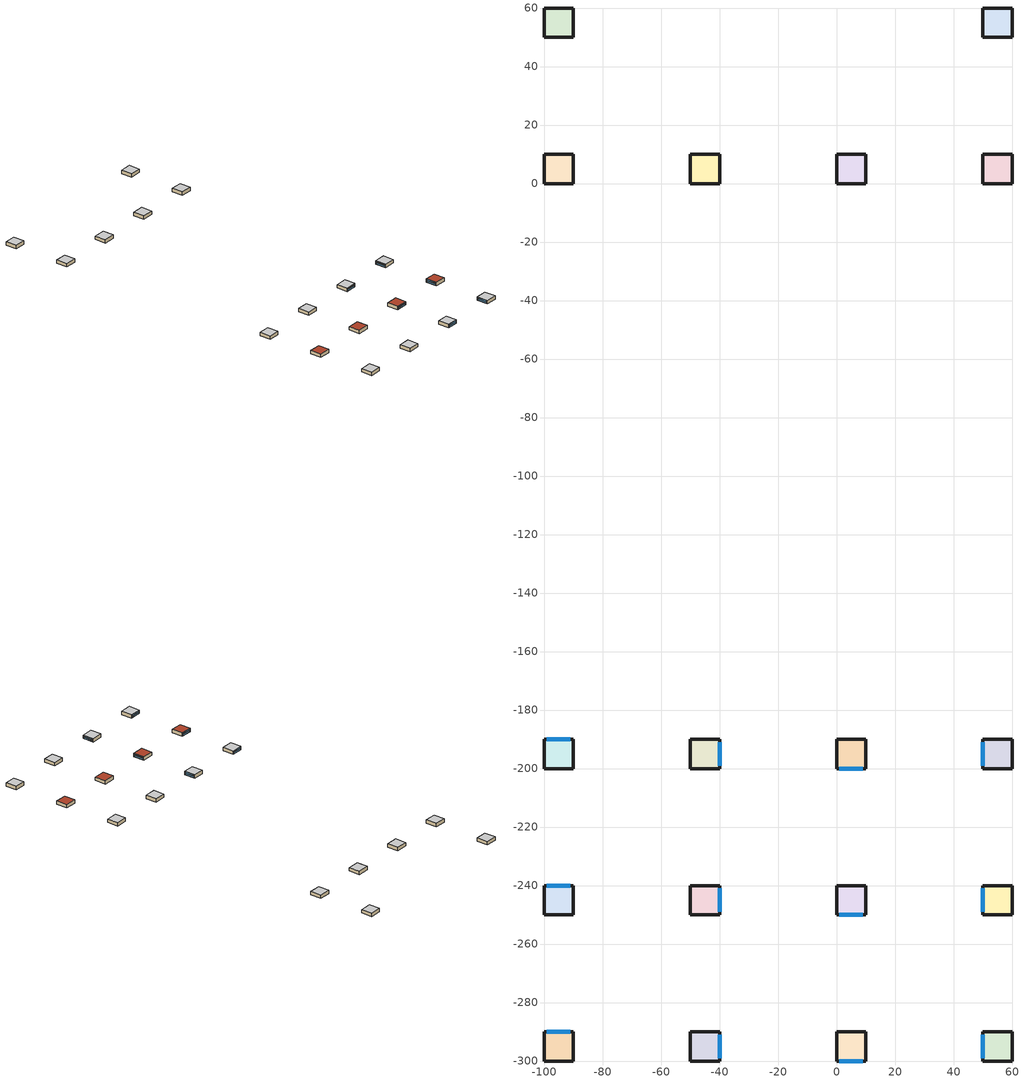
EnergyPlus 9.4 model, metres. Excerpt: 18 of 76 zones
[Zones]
GroundFloorXN:Zone1
 floor ground (Baseline Residential - Ground Floor): -90,-300 -100,-300 -100,-290 -90,-290 z0
 wall outside (Baseline Residential - A/B: Exterior Wall): -90,-300 -90,-290 -100,-290 -100,-300 -90,-300 z0:3
 window (Baseline Residential: Exterior Glazing shading=off - 1001): -91,-290 -99,-290 z1.75:2.75
 window (Baseline Residential: Exterior Glazing shading=schedule - 1002): -91,-290 -99,-290 z1.5:1.74
 window (Baseline Residential: Exterior Glazing shading=on - 1003): -91,-290 -99,-290 z0.25:1.5
 ceiling adiabatic (Baseline Residential - Internal Floor_Reversed): -100,-300 -90,-300 -90,-290 -100,-290 z3
GroundFloorXE:Zone1
 floor ground (Baseline Residential - Ground Floor): -40,-300 -50,-300 -50,-290 -40,-290 z0
 wall outside (Baseline Residential - A/B: Exterior Wall): -50,-300 -40,-300 -40,-290 -50,-290 -50,-300 z0:3
 window (Baseline Residential: Exterior Glazing shading=off - 1001): -40,-299 -40,-291 z1.75:2.75
 window (Baseline Residential: Exterior Glazing shading=schedule - 1002): -40,-299 -40,-291 z1.5:1.74
 window (Baseline Residential: Exterior Glazing shading=on - 1003): -40,-299 -40,-291 z0.25:1.5
 ceiling adiabatic (Baseline Residential - Internal Floor_Reversed): -50,-300 -40,-300 -40,-290 -50,-290 z3
GroundFloorXS:Zone1
 floor ground (Baseline Residential - Ground Floor): 10,-300 0,-300 0,-290 10,-290 z0
 wall outside (Baseline Residential - A/B: Exterior Wall): 0,-290 0,-300 10,-300 10,-290 0,-290 z0:3
 window (Baseline Residential: Exterior Glazing shading=off - 1001): 1,-300 9,-300 z1.75:2.75
 window (Baseline Residential: Exterior Glazing shading=schedule - 1002): 1,-300 9,-300 z1.5:1.74
 window (Baseline Residential: Exterior Glazing shading=on - 1003): 1,-300 9,-300 z0.25:1.5
 ceiling adiabatic (Baseline Residential - Internal Floor_Reversed): 0,-300 10,-300 10,-290 0,-290 z3
GroundFloorXW:Zone1
 floor ground (Baseline Residential - Ground Floor): 60,-300 50,-300 50,-290 60,-290 z0
 wall outside (Baseline Residential - A/B: Exterior Wall): 60,-290 50,-290 50,-300 60,-300 60,-290 z0:3
 window (Baseline Residential: Exterior Glazing shading=off - 1001): 50,-291 50,-299 z1.75:2.75
 window (Baseline Residential: Exterior Glazing shading=schedule - 1002): 50,-291 50,-299 z1.5:1.74
 window (Baseline Residential: Exterior Glazing shading=on - 1003): 50,-291 50,-299 z0.25:1.5
 ceiling adiabatic (Baseline Residential - Internal Floor_Reversed): 50,-300 60,-300 60,-290 50,-290 z3
GroundFloorExtRoofXN:Zone1
 floor ground (Baseline Residential - Ground Floor): -90,-250 -100,-250 -100,-240 -90,-240 z0
 wall outside (Baseline Residential - A/B: Exterior Wall): -90,-250 -90,-240 -100,-240 -100,-250 -90,-250 z0:3
 window (Baseline Residential: Exterior Glazing shading=schedule - 1002): -91,-240 -99,-240 z1.5:1.74
 window (Baseline Residential: Exterior Glazing shading=off - 1004): -91,-240 -99,-240 z1.75:2.75
 window (Baseline Residential: Exterior Glazing shading=on - 1003): -91,-240 -99,-240 z0.25:1.5
 roof outside (Baseline Residential - A/B: Exterior Roof): -100,-250 -90,-250 -90,-240 -100,-240 z3
GroundFloorExtRoofXE:Zone1
 floor ground (Baseline Residential - Ground Floor): -40,-250 -50,-250 -50,-240 -40,-240 z0
 wall outside (Baseline Residential - A/B: Exterior Wall): -40,-250 -40,-240 -50,-240 -50,-250 -40,-250 z0:3
 window (Baseline Residential: Exterior Glazing shading=schedule - 1002): -40,-249 -40,-241 z1.5:1.74
 window (Baseline Residential: Exterior Glazing shading=off - 1004): -40,-249 -40,-241 z1.75:2.75
 window (Baseline Residential: Exterior Glazing shading=on - 1003): -40,-249 -40,-241 z0.25:1.5
 roof outside (Baseline Residential - A/B: Exterior Roof): -50,-250 -40,-250 -40,-240 -50,-240 z3
GroundFloorExtRoofXS:Zone1
 floor ground (Baseline Residential - Ground Floor): 10,-250 0,-250 0,-240 10,-240 z0
 wall outside (Baseline Residential - A/B: Exterior Wall): 10,-250 10,-240 0,-240 0,-250 10,-250 z0:3
 window (Baseline Residential: Exterior Glazing shading=schedule - 1002): 1,-250 9,-250 z1.5:1.74
 window (Baseline Residential: Exterior Glazing shading=off - 1004): 1,-250 9,-250 z1.75:2.75
 window (Baseline Residential: Exterior Glazing shading=on - 1003): 1,-250 9,-250 z0.25:1.5
 roof outside (Baseline Residential - A/B: Exterior Roof): 0,-250 10,-250 10,-240 0,-240 z3
GroundFloorExtRoofXW:Zone1
 floor ground (Baseline Residential - Ground Floor): 60,-250 50,-250 50,-240 60,-240 z0
 wall outside (Baseline Residential - A/B: Exterior Wall): 60,-250 60,-240 50,-240 50,-250 60,-250 z0:3
 window (Baseline Residential: Exterior Glazing shading=schedule - 1002): 50,-241 50,-249 z1.5:1.74
 window (Baseline Residential: Exterior Glazing shading=off - 1004): 50,-241 50,-249 z1.75:2.75
 window (Baseline Residential: Exterior Glazing shading=on - 1003): 50,-241 50,-249 z0.25:1.5
 roof outside (Baseline Residential - A/B: Exterior Roof): 50,-250 60,-250 60,-240 50,-240 z3
GroundFloorUCRoofXN:Zone1
 floor ground (Baseline Residential - Ground Floor): -90,-200 -100,-200 -100,-190 -90,-190 z0
 wall outside (Baseline Residential - A/B: Exterior Wall): -90,-200 -90,-190 -100,-190 -100,-200 -90,-200 z0:3
 window (Baseline Residential: Exterior Glazing shading=schedule - 1002): -91,-190 -99,-190 z1.5:1.74
 window (Baseline Residential: Exterior Glazing shading=off - 1004): -91,-190 -99,-190 z1.75:2.75
 window (Baseline Residential: Exterior Glazing shading=on - 1003): -91,-190 -99,-190 z0.25:1.5
 ceiling to CORE8:Zone1 (Baseline Residential - A/B/D: SemiExposed Ceiling): -100,-200 -90,-200 -90,-190 -100,-190 z3
GroundFloorUCRoofXE:Zone1
 floor ground (Baseline Residential - Ground Floor): -40,-200 -50,-200 -50,-190 -40,-190 z0
 wall outside (Baseline Residential - A/B: Exterior Wall): -40,-200 -40,-190 -50,-190 -50,-200 -40,-200 z0:3
 window (Baseline Residential: Exterior Glazing shading=off - 1001): -40,-199 -40,-191 z1.75:2.75
 window (Baseline Residential: Exterior Glazing shading=schedule - 1002): -40,-199 -40,-191 z1.5:1.74
 window (Baseline Residential: Exterior Glazing shading=on - 1003): -40,-199 -40,-191 z0.25:1.5
 ceiling to CORE29:Zone1 (Baseline Residential - A/B/D: SemiExposed Ceiling): -50,-200 -40,-200 -40,-190 -50,-190 z3
GroundFloorUCRoofXS:Zone1
 floor ground (Baseline Residential - Ground Floor): 10,-200 0,-200 0,-190 10,-190 z0
 wall outside (Baseline Residential - A/B: Exterior Wall): 10,-200 10,-190 0,-190 0,-200 10,-200 z0:3
 window (Baseline Residential: Exterior Glazing shading=schedule - 1002): 1,-200 9,-200 z1.5:1.74
 window (Baseline Residential: Exterior Glazing shading=off - 1004): 1,-200 9,-200 z1.75:2.75
 window (Baseline Residential: Exterior Glazing shading=on - 1003): 1,-200 9,-200 z0.25:1.5
 ceiling to CORE30:Zone1 (Baseline Residential - A/B/D: SemiExposed Ceiling): 0,-200 10,-200 10,-190 0,-190 z3
GroundFloorUCRoofXW:Zone1
 floor ground (Baseline Residential - Ground Floor): 60,-200 50,-200 50,-190 60,-190 z0
 wall outside (Baseline Residential - A/B: Exterior Wall): 60,-200 60,-190 50,-190 50,-200 60,-200 z0:3
 window (Baseline Residential: Exterior Glazing shading=schedule - 1002): 50,-191 50,-199 z1.5:1.74
 window (Baseline Residential: Exterior Glazing shading=off - 1004): 50,-191 50,-199 z1.75:2.75
 window (Baseline Residential: Exterior Glazing shading=on - 1003): 50,-191 50,-199 z0.25:1.5
 ceiling to CORE31:Zone1 (Baseline Residential - A/B/D: SemiExposed Ceiling): 50,-200 60,-200 60,-190 50,-190 z3
CORE28:Zone1
 floor ground (Baseline Residential: Unconditioned Ground Floor): -90,0 -100,0 -100,10 -90,10 z0
 wall outside (Baseline Residential - Unconditioned Exterior Wall): -90,0 -90,10 -100,10 -100,0 -90,0 z0:3
 ceiling to UCFloorXN:Zone1 (Baseline Residential - A/B/D: SemiExposed Floor_Reversed): -100,0 -90,0 -90,10 -100,10 z3
CORE4:Zone1
 floor ground (Baseline Residential: Unconditioned Ground Floor): -90,50 -100,50 -100,60 -90,60 z0
 wall outside (Baseline Residential - Unconditioned Exterior Wall): -90,50 -90,60 -100,60 -100,50 -90,50 z0:3
 ceiling to UCFloorExtRoofXN:Zone1 (Baseline Residential - A/B/D: SemiExposed Floor_Reversed): -100,50 -90,50 -90,60 -100,60 z3
CORE7:Zone1
 floor ground (Baseline Residential: Unconditioned Ground Floor): 60,50 50,50 50,60 60,60 z0
 wall outside (Baseline Residential - Unconditioned Exterior Wall): 60,60 50,60 50,50 60,50 60,60 z0:3
 ceiling to UCFloorExtRoofXW:Zone1 (Baseline Residential - A/B/D: SemiExposed Floor_Reversed): 50,50 60,50 60,60 50,60 z3
CORE3:Zone1
 floor ground (Baseline Residential: Unconditioned Ground Floor): 60,0 50,0 50,10 60,10 z0
 wall outside (Baseline Residential - Unconditioned Exterior Wall): 60,10 50,10 50,0 60,0 60,10 z0:3
 ceiling to UCFloorXW:Zone1 (Baseline Residential - A/B/D: SemiExposed Floor_Reversed): 50,0 60,0 60,10 50,10 z3
CORE2:Zone1
 floor ground (Baseline Residential: Unconditioned Ground Floor): 10,0 0,0 0,10 10,10 z0
 wall outside (Baseline Residential - Unconditioned Exterior Wall): 0,10 0,0 10,0 10,10 0,10 z0:3
 ceiling to UCFloorXS:Zone1 (Baseline Residential - A/B/D: SemiExposed Floor_Reversed): 0,0 10,0 10,10 0,10 z3
CORE1:Zone1
 floor ground (Baseline Residential: Unconditioned Ground Floor): -40,0 -50,0 -50,10 -40,10 z0
 wall outside (Baseline Residential - Unconditioned Exterior Wall): -50,0 -40,0 -40,10 -50,10 -50,0 z0:3
 ceiling to UCFloorXE:Zone1 (Baseline Residential - A/B/D: SemiExposed Floor_Reversed): -50,0 -40,0 -40,10 -50,10 z3
[Site:Location]
Baseline Residential - B (01-01:31-12)  (01-01:31-12): Latitude=31.23; Longitude=34.78; Time Zone=2; Elevation {m}=280
[Site:GroundTemperature:BuildingSurface]
18, 18, 18, 18, 18, 18, 18, 18, 18, 18, 18, 18
[Site:GroundTemperature:Deep]
14, 14, 14, 14, 14, 14, 14, 14, 14, 14, 14, 14
[Site:GroundTemperature:Shallow]
14, 14, 14, 14, 14, 14, 14, 14, 14, 14, 14, 14
[Site:GroundTemperature:FCfactorMethod]
January FCfactorMethod ground temperature {C}=18.44; Februry FCfactorMethod ground temperature {C}=15.24; March FCfactorMethod ground temperature {C}=13.28; April FCfactorMethod ground temperature {C}=12.69; May FCfactorMethod ground temperature {C}=13.86; June FCfactorMethod ground temperature {C}=16.52; July FCfactorMethod ground temperature {C}=19.81; August FCfactorMethod ground temperature {C}=23.04; September FCfactorMethod ground temperature {C}=25.2; October FCfactorMethod ground temperature {C}=25.71; November FCfactorMethod ground temperature {C}=24.46; December FCfactorMethod ground temperature {C}=21.85
[Site:GroundReflectance]
0.2, 0.2, 0.2, 0.2, 0.2, 0.2, 0.2, 0.2, 0.2, 0.2, 0.2, 0.2
[Site:GroundReflectance:SnowModifier]
2, 2
[Building]
Building: North Axis=0; Terrain=Suburbs; Loads Convergence Tolerance=.04; Temperature Convergence Tolerance=.4; Solar Distribution=FullExterior; Maximum number of warmup days=25; Minimum number of warmup days=6
[Construction]
Baseline Residential - Ground Floor: polystiran - 1045_.02, light Concrete - 1045_.2, Sand - 1045_.1, Plaster - 1045_.02, Ceramic - 1045_.015
Baseline Residential - Internal Floor_Reversed: Ceramic - 1045_.02, Plaster - 1045_.02, Concrete - 1045_.15, Gypsum Board_.02
Baseline Residential - A/B: Exterior Wall: Concrete - 1045 - ext wall solarA= 0.7_.2, Baseline Residential - Interior Insulation_.02
Baseline Residential - Internal Partitions: Plaster - 1045_.015, Concrete Block_.1, Plaster - 1045_.015
Baseline Residential - A/B: Exterior Roof: light Concrete - 1045 - ext roof solarA=0.45_.05, polystiran - 1045_.023, Concrete - 1045_.14, Plaster - 1045_.015
Baseline Residential - A/B/D: SemiExposed Ceiling: Ceramic - 1045_.015, Plaster - 1045_.02, Sand - 1045_.1, polystiran - 1045_.0156, Concrete - 1045_.2
Baseline Residential - Unconditioned Exterior Wall: Concrete - 1045_.2
Baseline Residential: Unconditioned Ground Floor: light Concrete - 1045_.2, Sand - 1045_.1, Plaster - 1045_.02, Ceramic - 1045_.015
Baseline Residential - A/B/D: SemiExposed Floor_Reversed: Ceramic - 1045_.015, Plaster - 1045_.02, Sand - 1045_.1, polystiran - 1045_.0073, light Concrete - 1045_.2
Baseline Residential: Exterior Glazing shading=off - 1001: Simple Baseline Residential: Exterior Glazing shading=off - 1001
Baseline Residential: Exterior Glazing shading=schedule - 1002: Simple Baseline Residential: Exterior Glazing shading=schedule - 1002
Baseline Residential: Exterior Glazing shading=schedule - 2002: 30000, Simple Baseline Residential: Exterior Glazing shading=schedule - 1002
Baseline Residential: Exterior Glazing shading=on - 1003: Simple Baseline Residential: Exterior Glazing shading=on - 1003
Baseline Residential: Exterior Glazing shading=on - 2003: 30000, Simple Baseline Residential: Exterior Glazing shading=on - 1003
Baseline Residential: Exterior Glazing shading=off - 1004: Simple Baseline Residential: Exterior Glazing shading=off - 1004
[WindowMaterial:Shade]
30000: Solar transmittance=0; Solar reflectance=.5; Visible transmittance=0; Visible reflectance=.5; IR Thermal emissivity=.9; IR Thermal transmittance=0; Thickness {m}=.005; Conductivity {W/m-K}=.1; Shade-to-glass distance=.05; Shade top opening multiplier=0; Shade bottom opening multiplier=0; Shade left-side opening multiplier=0; Shade right-side opening multiplier=0; Air-flow permeability=0
[Material] Roughness=Rough; Thermal Emittance=.9
Name | Thickness {m} | Conductivity {w/m-K} | Density {kg/m3} | Specific Heat {J/kg-K} | Solar Absorptance | Visible Absorptance
polystiran - 1045_.02 | .02 | .034 | 30 | 1450 | .7 | .7
light Concrete - 1045_.2 | .2 | 1 | 1600 | 1000 | .6 | .6
Sand - 1045_.1 | .1 | 2 | 2200 | 1180 | .6 | .6
Plaster - 1045_.02 | .02 | 1 | 1800 | 1000 | .5 | .5
Ceramic - 1045_.015 | .015 | 1.3 | 2300 | 840 | .3 | .7
Ceramic - 1045_.02 | .02 | 1.3 | 2300 | 840 | .3 | .7
Concrete - 1045_.15 | .15 | 2 | 2400 | 1000 | .6 | .6
Gypsum Board_.02 | .02 | .25 | 800 | 1000 | .6 | .6
Concrete - 1045 - ext wall solarA= 0.7_.2 | .2 | 2 | 2400 | 1000 | .7 | .7
Baseline Residential - Interior Insulation_.02 | .02 | .04 | 12 | 840 | .7 | .7
Plaster - 1045_.015 | .015 | 1 | 1800 | 1000 | .5 | .5
Concrete Block_.1 | .1 | .5 | 1200 | 1000 | .6 | .6
light Concrete - 1045 - ext roof solarA=0.45_.05 | .05 | 1 | 1600 | 1000 | .45 | .45
polystiran - 1045_.023 | .023 | .034 | 30 | 1450 | .7 | .7
Concrete - 1045_.14 | .14 | 2 | 2400 | 1000 | .6 | .6
polystiran - 1045_.0156 | .0156 | .034 | 30 | 1450 | .7 | .7
Concrete - 1045_.2 | .2 | 2 | 2400 | 1000 | .6 | .6
polystiran - 1045_.0073 | .0073 | .034 | 30 | 1450 | .7 | .7
[WindowMaterial:SimpleGlazingSystem] U-value W/m2/K=5.8; Solar Heat Gain Coefficient=.7; Visible Transmittance=.66
Simple Baseline Residential: Exterior Glazing shading=off - 1001; Simple Baseline Residential: Exterior Glazing shading=schedule - 1002; Simple Baseline Residential: Exterior Glazing shading=on - 1003; Simple Baseline Residential: Exterior Glazing shading=off - 1004
[WindowShadingControl] Shading type=ExteriorShade; Glare control is active=No; Type of slat angle control=ScheduledSlatAngle; Slat angle schedule=Slat angle control; Setpoint 2=0; Multiple Surface Control Type=Group
Name | Zone | Name of glazed construction with shading | Shading control type | Schedule | Shading control is scheduled | Fenestration Surface 1
11002 | GroundFloorXN:Zone1 | Baseline Residential: Exterior Glazing shading=schedule - 2002 | OnIfScheduleAllows | Baseline Residential Exterior Shading Schedule - A/B | Yes | GroundFloorXN:Zone1_Wall_3_0_0_1_0_1_Win
21002 | GroundFloorXE:Zone1 | Baseline Residential: Exterior Glazing shading=schedule - 2002 | OnIfScheduleAllows | Baseline Residential Exterior Shading Schedule - A/B | Yes | GroundFloorXE:Zone1_Wall_3_0_0_1_0_1_Win
31002 | GroundFloorXS:Zone1 | Baseline Residential: Exterior Glazing shading=schedule - 2002 | OnIfScheduleAllows | Baseline Residential Exterior Shading Schedule - A/B | Yes | GroundFloorXS:Zone1_Wall_3_0_0_1_0_1_Win
41002 | GroundFloorXW:Zone1 | Baseline Residential: Exterior Glazing shading=schedule - 2002 | OnIfScheduleAllows | Baseline Residential Exterior Shading Schedule - A/B | Yes | GroundFloorXW:Zone1_Wall_3_0_0_1_0_1_Win
51002 | GroundFloorExtRoofXN:Zone1 | Baseline Residential: Exterior Glazing shading=schedule - 2002 | OnIfScheduleAllows | Baseline Residential Exterior Shading Schedule - A/B | Yes | GroundFloorExtRoofXN:Zone1_Wall_3_0_0_0_0_2_Win
61002 | GroundFloorExtRoofXE:Zone1 | Baseline Residential: Exterior Glazing shading=schedule - 2002 | OnIfScheduleAllows | Baseline Residential Exterior Shading Schedule - A/B | Yes | GroundFloorExtRoofXE:Zone1_Wall_2_0_0_0_0_2_Win
71002 | GroundFloorExtRoofXS:Zone1 | Baseline Residential: Exterior Glazing shading=schedule - 2002 | OnIfScheduleAllows | Baseline Residential Exterior Shading Schedule - A/B | Yes | GroundFloorExtRoofXS:Zone1_Wall_5_0_0_0_0_2_Win
81002 | GroundFloorExtRoofXW:Zone1 | Baseline Residential: Exterior Glazing shading=schedule - 2002 | OnIfScheduleAllows | Baseline Residential Exterior Shading Schedule - A/B | Yes | GroundFloorExtRoofXW:Zone1_Wall_4_0_0_0_0_2_Win
91002 | GroundFloorUCRoofXN:Zone1 | Baseline Residential: Exterior Glazing shading=schedule - 2002 | OnIfScheduleAllows | Baseline Residential Exterior Shading Schedule - A/B | Yes | GroundFloorUCRoofXN:Zone1_Wall_3_0_0_0_0_2_Win
101002 | GroundFloorUCRoofXE:Zone1 | Baseline Residential: Exterior Glazing shading=schedule - 2002 | OnIfScheduleAllows | Baseline Residential Exterior Shading Schedule - A/B | Yes | GroundFloorUCRoofXE:Zone1_Wall_2_0_0_1_0_1_Win
111002 | GroundFloorUCRoofXS:Zone1 | Baseline Residential: Exterior Glazing shading=schedule - 2002 | OnIfScheduleAllows | Baseline Residential Exterior Shading Schedule - A/B | Yes | GroundFloorUCRoofXS:Zone1_Wall_5_0_0_0_0_2_Win
121002 | GroundFloorUCRoofXW:Zone1 | Baseline Residential: Exterior Glazing shading=schedule - 2002 | OnIfScheduleAllows | Baseline Residential Exterior Shading Schedule - A/B | Yes | GroundFloorUCRoofXW:Zone1_Wall_4_0_0_0_0_2_Win
11003 | GroundFloorXN:Zone1 | Baseline Residential: Exterior Glazing shading=on - 2003 | AlwaysOn |  | No | GroundFloorXN:Zone1_Wall_3_0_0_2_0_0_Win
21003 | GroundFloorXE:Zone1 | Baseline Residential: Exterior Glazing shading=on - 2003 | AlwaysOn |  | No | GroundFloorXE:Zone1_Wall_3_0_0_2_0_0_Win
31003 | GroundFloorXS:Zone1 | Baseline Residential: Exterior Glazing shading=on - 2003 | AlwaysOn |  | No | GroundFloorXS:Zone1_Wall_3_0_0_2_0_0_Win
41003 | GroundFloorXW:Zone1 | Baseline Residential: Exterior Glazing shading=on - 2003 | AlwaysOn |  | No | GroundFloorXW:Zone1_Wall_3_0_0_2_0_0_Win
51003 | GroundFloorExtRoofXN:Zone1 | Baseline Residential: Exterior Glazing shading=on - 2003 | AlwaysOn |  | No | GroundFloorExtRoofXN:Zone1_Wall_3_0_0_2_0_0_Win
61003 | GroundFloorExtRoofXE:Zone1 | Baseline Residential: Exterior Glazing shading=on - 2003 | AlwaysOn |  | No | GroundFloorExtRoofXE:Zone1_Wall_2_0_0_2_0_0_Win
71003 | GroundFloorExtRoofXS:Zone1 | Baseline Residential: Exterior Glazing shading=on - 2003 | AlwaysOn |  | No | GroundFloorExtRoofXS:Zone1_Wall_5_0_0_2_0_0_Win
81003 | GroundFloorExtRoofXW:Zone1 | Baseline Residential: Exterior Glazing shading=on - 2003 | AlwaysOn |  | No | GroundFloorExtRoofXW:Zone1_Wall_4_0_0_2_0_0_Win
91003 | GroundFloorUCRoofXN:Zone1 | Baseline Residential: Exterior Glazing shading=on - 2003 | AlwaysOn |  | No | GroundFloorUCRoofXN:Zone1_Wall_3_0_0_2_0_0_Win
101003 | GroundFloorUCRoofXE:Zone1 | Baseline Residential: Exterior Glazing shading=on - 2003 | AlwaysOn |  | No | GroundFloorUCRoofXE:Zone1_Wall_2_0_0_2_0_0_Win
111003 | GroundFloorUCRoofXS:Zone1 | Baseline Residential: Exterior Glazing shading=on - 2003 | AlwaysOn |  | No | GroundFloorUCRoofXS:Zone1_Wall_5_0_0_2_0_0_Win
121003 | GroundFloorUCRoofXW:Zone1 | Baseline Residential: Exterior Glazing shading=on - 2003 | AlwaysOn |  | No | GroundFloorUCRoofXW:Zone1_Wall_4_0_0_2_0_0_Win
[Zone] Relative North (to building)=0; Zone Type=1; Zone multiplier=1; Zone volume=300; Floor Area=100; Zone inside convection algorithm=TARP
Name | Part Of Total Floor Area
GroundFloorXN:Zone1; GroundFloorXE:Zone1; GroundFloorXS:Zone1; GroundFloorXW:Zone1; GroundFloorExtRoofXN:Zone1; GroundFloorExtRoofXE:Zone1; GroundFloorExtRoofXS:Zone1; GroundFloorExtRoofXW:Zone1; GroundFloorUCRoofXN:Zone1; GroundFloorUCRoofXE:Zone1; GroundFloorUCRoofXS:Zone1; GroundFloorUCRoofXW:Zone1 | Yes
CORE28:Zone1; CORE4:Zone1; CORE7:Zone1; CORE3:Zone1; CORE2:Zone1; CORE1:Zone1 | No
[PEOPLE] Number of People SCHEDULE=Baseline Residential Occupancy Schedule; Number of People Calculation Method=People/Area; People per Zone Floor Area=.04; radiant fraction=.3; User Specified Sensible Fraction=AutoCalculate; CO2 generation rate per unit of activity level (units m3/s-W=3.82e-08; Enable ASHRAE 55 comfort warnings=No; MRT Calculation Type=ZoneAveraged; Work Efficiency SCHEDULE Name (0.0-1.0,real)=Work efficiency; Clothing Insulation Calculation Method=ClothingInsulationSchedule; Air Velocity SCHEDULE Name (units m/s, real)=Default Air Velocity for Comfort Calculations
Name | Zone | Activity level SCHEDULE Name (units W/person, real) | Clothing Insulation SCHEDULE Name (real)
People GroundFloorXN:Zone1 | GroundFloorXN:Zone1 | Activity Schedule 12791 | Clothing Schedule 12791
People GroundFloorXE:Zone1 | GroundFloorXE:Zone1 | Activity Schedule 12807 | Clothing Schedule 12807
People GroundFloorXS:Zone1 | GroundFloorXS:Zone1 | Activity Schedule 12823 | Clothing Schedule 12823
People GroundFloorXW:Zone1 | GroundFloorXW:Zone1 | Activity Schedule 12839 | Clothing Schedule 12839
People GroundFloorExtRoofXN:Zone1 | GroundFloorExtRoofXN:Zone1 | Activity Schedule 12855 | Clothing Schedule 12855
People GroundFloorExtRoofXE:Zone1 | GroundFloorExtRoofXE:Zone1 | Activity Schedule 12871 | Clothing Schedule 12871
People GroundFloorExtRoofXS:Zone1 | GroundFloorExtRoofXS:Zone1 | Activity Schedule 12887 | Clothing Schedule 12887
People GroundFloorExtRoofXW:Zone1 | GroundFloorExtRoofXW:Zone1 | Activity Schedule 12903 | Clothing Schedule 12903
People GroundFloorUCRoofXN:Zone1 | GroundFloorUCRoofXN:Zone1 | Activity Schedule 12919 | Clothing Schedule 12919
People GroundFloorUCRoofXE:Zone1 | GroundFloorUCRoofXE:Zone1 | Activity Schedule 12951 | Clothing Schedule 12951
People GroundFloorUCRoofXS:Zone1 | GroundFloorUCRoofXS:Zone1 | Activity Schedule 12983 | Clothing Schedule 12983
People GroundFloorUCRoofXW:Zone1 | GroundFloorUCRoofXW:Zone1 | Activity Schedule 13015 | Clothing Schedule 13015
[Lights] Lighting SCHEDULE=Baseline Residential Lighting Schedule; Design Level calculation method=Watts/Area; Watts per Zone Area {W/m2}=5; Return Air Fraction=0; Radiant fraction=.72; Fraction Visible=.18; Fraction Replaceable=1
Name | Zone | LightsEndUseKey
GroundFloorXN:Zone1 General lighting | GroundFloorXN:Zone1 | ELECTRIC EQUIPMENT#GroundFloorXN:Zone1#GeneralLights
GroundFloorXE:Zone1 General lighting | GroundFloorXE:Zone1 | ELECTRIC EQUIPMENT#GroundFloorXE:Zone1#GeneralLights
GroundFloorXS:Zone1 General lighting | GroundFloorXS:Zone1 | ELECTRIC EQUIPMENT#GroundFloorXS:Zone1#GeneralLights
GroundFloorXW:Zone1 General lighting | GroundFloorXW:Zone1 | ELECTRIC EQUIPMENT#GroundFloorXW:Zone1#GeneralLights
GroundFloorExtRoofXN:Zone1 General lighting | GroundFloorExtRoofXN:Zone1 | ELECTRIC EQUIPMENT#GroundFloorExtRoofXN:Zone1#GeneralLights
GroundFloorExtRoofXE:Zone1 General lighting | GroundFloorExtRoofXE:Zone1 | ELECTRIC EQUIPMENT#GroundFloorExtRoofXE:Zone1#GeneralLights
GroundFloorExtRoofXS:Zone1 General lighting | GroundFloorExtRoofXS:Zone1 | ELECTRIC EQUIPMENT#GroundFloorExtRoofXS:Zone1#GeneralLights
GroundFloorExtRoofXW:Zone1 General lighting | GroundFloorExtRoofXW:Zone1 | ELECTRIC EQUIPMENT#GroundFloorExtRoofXW:Zone1#GeneralLights
GroundFloorUCRoofXN:Zone1 General lighting | GroundFloorUCRoofXN:Zone1 | ELECTRIC EQUIPMENT#GroundFloorUCRoofXN:Zone1#GeneralLights
GroundFloorUCRoofXE:Zone1 General lighting | GroundFloorUCRoofXE:Zone1 | ELECTRIC EQUIPMENT#GroundFloorUCRoofXE:Zone1#GeneralLights
GroundFloorUCRoofXS:Zone1 General lighting | GroundFloorUCRoofXS:Zone1 | ELECTRIC EQUIPMENT#GroundFloorUCRoofXS:Zone1#GeneralLights
GroundFloorUCRoofXW:Zone1 General lighting | GroundFloorUCRoofXW:Zone1 | ELECTRIC EQUIPMENT#GroundFloorUCRoofXW:Zone1#GeneralLights
[OtherEquipment] Fuel Type=Electricity; Design Level calculation method=Watts/Area; Latent fraction=0; Radiant fraction=.2; Fraction Lost=0; Carbon Dioxide Generation Rate=0; End-use category=General
Name | Zone | Equipment SCHEDULE | Watts per Zone Area {watts/m2}
GroundFloorXN:Zone1 Miscellaneous gain | GroundFloorXN:Zone1 | Baseline Residential Non Fixed Equipment Schedule | 8
GroundFloorXN:Zone1 Equipment gain | GroundFloorXN:Zone1 | Baseline Residential Equipment Schedule | 1
GroundFloorXE:Zone1 Miscellaneous gain | GroundFloorXE:Zone1 | Baseline Residential Non Fixed Equipment Schedule | 8
GroundFloorXE:Zone1 Equipment gain | GroundFloorXE:Zone1 | Baseline Residential Equipment Schedule | 1
GroundFloorXS:Zone1 Miscellaneous gain | GroundFloorXS:Zone1 | Baseline Residential Non Fixed Equipment Schedule | 8
GroundFloorXS:Zone1 Equipment gain | GroundFloorXS:Zone1 | Baseline Residential Equipment Schedule | 1
GroundFloorXW:Zone1 Miscellaneous gain | GroundFloorXW:Zone1 | Baseline Residential Non Fixed Equipment Schedule | 8
GroundFloorXW:Zone1 Equipment gain | GroundFloorXW:Zone1 | Baseline Residential Equipment Schedule | 1
GroundFloorExtRoofXN:Zone1 Miscellaneous gain | GroundFloorExtRoofXN:Zone1 | Baseline Residential Non Fixed Equipment Schedule | 8
GroundFloorExtRoofXN:Zone1 Equipment gain | GroundFloorExtRoofXN:Zone1 | Baseline Residential Equipment Schedule | 1
GroundFloorExtRoofXE:Zone1 Miscellaneous gain | GroundFloorExtRoofXE:Zone1 | Baseline Residential Non Fixed Equipment Schedule | 8
GroundFloorExtRoofXE:Zone1 Equipment gain | GroundFloorExtRoofXE:Zone1 | Baseline Residential Equipment Schedule | 1
GroundFloorExtRoofXS:Zone1 Miscellaneous gain | GroundFloorExtRoofXS:Zone1 | Baseline Residential Non Fixed Equipment Schedule | 8
GroundFloorExtRoofXS:Zone1 Equipment gain | GroundFloorExtRoofXS:Zone1 | Baseline Residential Equipment Schedule | 1
GroundFloorExtRoofXW:Zone1 Miscellaneous gain | GroundFloorExtRoofXW:Zone1 | Baseline Residential Non Fixed Equipment Schedule | 8
GroundFloorExtRoofXW:Zone1 Equipment gain | GroundFloorExtRoofXW:Zone1 | Baseline Residential Equipment Schedule | 1
GroundFloorUCRoofXN:Zone1 Miscellaneous gain | GroundFloorUCRoofXN:Zone1 | Baseline Residential Non Fixed Equipment Schedule | 8
GroundFloorUCRoofXN:Zone1 Equipment gain | GroundFloorUCRoofXN:Zone1 | Baseline Residential Equipment Schedule | 1
GroundFloorUCRoofXE:Zone1 Miscellaneous gain | GroundFloorUCRoofXE:Zone1 | Baseline Residential Non Fixed Equipment Schedule | 8
GroundFloorUCRoofXE:Zone1 Equipment gain | GroundFloorUCRoofXE:Zone1 | Baseline Residential Equipment Schedule | 1
GroundFloorUCRoofXS:Zone1 Miscellaneous gain | GroundFloorUCRoofXS:Zone1 | Baseline Residential Non Fixed Equipment Schedule | 8
GroundFloorUCRoofXS:Zone1 Equipment gain | GroundFloorUCRoofXS:Zone1 | Baseline Residential Equipment Schedule | 1
GroundFloorUCRoofXW:Zone1 Miscellaneous gain | GroundFloorUCRoofXW:Zone1 | Baseline Residential Non Fixed Equipment Schedule | 8
GroundFloorUCRoofXW:Zone1 Equipment gain | GroundFloorUCRoofXW:Zone1 | Baseline Residential Equipment Schedule | 1
[ZoneInfiltration:DesignFlowRate] Infiltration SCHEDULE=On 24/7; Design Volume Flow Rate calculation method=Flow/zone; Design Volume Flow Rate (m3/s)=.083333; Constant Term Coefficient=1; Temperature Term Coefficient=0; Velocity Term Coefficient=0; Velocity Squared Term Coefficient=0
Name | Zone
GroundFloorXN:Zone1 Infiltration | GroundFloorXN:Zone1
GroundFloorXE:Zone1 Infiltration | GroundFloorXE:Zone1
GroundFloorXS:Zone1 Infiltration | GroundFloorXS:Zone1
GroundFloorXW:Zone1 Infiltration | GroundFloorXW:Zone1
GroundFloorExtRoofXN:Zone1 Infiltration | GroundFloorExtRoofXN:Zone1
GroundFloorExtRoofXE:Zone1 Infiltration | GroundFloorExtRoofXE:Zone1
GroundFloorExtRoofXS:Zone1 Infiltration | GroundFloorExtRoofXS:Zone1
GroundFloorExtRoofXW:Zone1 Infiltration | GroundFloorExtRoofXW:Zone1
GroundFloorUCRoofXN:Zone1 Infiltration | GroundFloorUCRoofXN:Zone1
GroundFloorUCRoofXE:Zone1 Infiltration | GroundFloorUCRoofXE:Zone1
GroundFloorUCRoofXS:Zone1 Infiltration | GroundFloorUCRoofXS:Zone1
GroundFloorUCRoofXW:Zone1 Infiltration | GroundFloorUCRoofXW:Zone1
CORE28:Zone1 Infiltration | CORE28:Zone1
CORE4:Zone1 Infiltration | CORE4:Zone1
CORE7:Zone1 Infiltration | CORE7:Zone1
CORE3:Zone1 Infiltration | CORE3:Zone1
CORE2:Zone1 Infiltration | CORE2:Zone1
CORE1:Zone1 Infiltration | CORE1:Zone1
[InternalMass] Construction=Baseline Residential - Internal Partitions; Total area exposed to Zone {m2}=150
Name | Name of Associated Thermal Zone
GroundFloorXN:Zone1 Internal mass | GroundFloorXN:Zone1
GroundFloorXE:Zone1 Internal mass | GroundFloorXE:Zone1
GroundFloorXS:Zone1 Internal mass | GroundFloorXS:Zone1
GroundFloorXW:Zone1 Internal mass | GroundFloorXW:Zone1
GroundFloorExtRoofXN:Zone1 Internal mass | GroundFloorExtRoofXN:Zone1
GroundFloorExtRoofXE:Zone1 Internal mass | GroundFloorExtRoofXE:Zone1
GroundFloorExtRoofXS:Zone1 Internal mass | GroundFloorExtRoofXS:Zone1
GroundFloorExtRoofXW:Zone1 Internal mass | GroundFloorExtRoofXW:Zone1
GroundFloorUCRoofXN:Zone1 Internal mass | GroundFloorUCRoofXN:Zone1
GroundFloorUCRoofXE:Zone1 Internal mass | GroundFloorUCRoofXE:Zone1
GroundFloorUCRoofXS:Zone1 Internal mass | GroundFloorUCRoofXS:Zone1
GroundFloorUCRoofXW:Zone1 Internal mass | GroundFloorUCRoofXW:Zone1
[ZoneControl:Thermostat]
GroundFloorXN:Zone1 Thermostat: GroundFloorXN:Zone1, Zone Control Type Sched, ThermostatSetpoint:DualSetpoint, Dual Setpoint - Zone GroundFloorXN:Zone1
GroundFloorXE:Zone1 Thermostat: GroundFloorXE:Zone1, Zone Control Type Sched, ThermostatSetpoint:DualSetpoint, Dual Setpoint - Zone GroundFloorXE:Zone1
GroundFloorXS:Zone1 Thermostat: GroundFloorXS:Zone1, Zone Control Type Sched, ThermostatSetpoint:DualSetpoint, Dual Setpoint - Zone GroundFloorXS:Zone1
GroundFloorXW:Zone1 Thermostat: GroundFloorXW:Zone1, Zone Control Type Sched, ThermostatSetpoint:DualSetpoint, Dual Setpoint - Zone GroundFloorXW:Zone1
GroundFloorExtRoofXN:Zone1 Thermostat: GroundFloorExtRoofXN:Zone1, Zone Control Type Sched, ThermostatSetpoint:DualSetpoint, Dual Setpoint - Zone GroundFloorExtRoofXN:Zone1
GroundFloorExtRoofXE:Zone1 Thermostat: GroundFloorExtRoofXE:Zone1, Zone Control Type Sched, ThermostatSetpoint:DualSetpoint, Dual Setpoint - Zone GroundFloorExtRoofXE:Zone1
GroundFloorExtRoofXS:Zone1 Thermostat: GroundFloorExtRoofXS:Zone1, Zone Control Type Sched, ThermostatSetpoint:DualSetpoint, Dual Setpoint - Zone GroundFloorExtRoofXS:Zone1
GroundFloorExtRoofXW:Zone1 Thermostat: GroundFloorExtRoofXW:Zone1, Zone Control Type Sched, ThermostatSetpoint:DualSetpoint, Dual Setpoint - Zone GroundFloorExtRoofXW:Zone1
GroundFloorUCRoofXN:Zone1 Thermostat: GroundFloorUCRoofXN:Zone1, Zone Control Type Sched, ThermostatSetpoint:DualSetpoint, Dual Setpoint - Zone GroundFloorUCRoofXN:Zone1
GroundFloorUCRoofXE:Zone1 Thermostat: GroundFloorUCRoofXE:Zone1, Zone Control Type Sched, ThermostatSetpoint:DualSetpoint, Dual Setpoint - Zone GroundFloorUCRoofXE:Zone1
GroundFloorUCRoofXS:Zone1 Thermostat: GroundFloorUCRoofXS:Zone1, Zone Control Type Sched, ThermostatSetpoint:DualSetpoint, Dual Setpoint - Zone GroundFloorUCRoofXS:Zone1
GroundFloorUCRoofXW:Zone1 Thermostat: GroundFloorUCRoofXW:Zone1, Zone Control Type Sched, ThermostatSetpoint:DualSetpoint, Dual Setpoint - Zone GroundFloorUCRoofXW:Zone1
[ThermostatSetpoint:DualSetpoint]
Dual Setpoint - Zone GroundFloorXN:Zone1: GroundFloorXN:Zone1 Heating Setpoint Schedule, GroundFloorXN:Zone1 Cooling SP Sch
Dual Setpoint - Zone GroundFloorXE:Zone1: GroundFloorXE:Zone1 Heating Setpoint Schedule, GroundFloorXE:Zone1 Cooling SP Sch
Dual Setpoint - Zone GroundFloorXS:Zone1: GroundFloorXS:Zone1 Heating Setpoint Schedule, GroundFloorXS:Zone1 Cooling SP Sch
Dual Setpoint - Zone GroundFloorXW:Zone1: GroundFloorXW:Zone1 Heating Setpoint Schedule, GroundFloorXW:Zone1 Cooling SP Sch
Dual Setpoint - Zone GroundFloorExtRoofXN:Zone1: GroundFloorExtRoofXN:Zone1 Heating Setpoint Schedule, GroundFloorExtRoofXN:Zone1 Cooling SP Sch
Dual Setpoint - Zone GroundFloorExtRoofXE:Zone1: GroundFloorExtRoofXE:Zone1 Heating Setpoint Schedule, GroundFloorExtRoofXE:Zone1 Cooling SP Sch
Dual Setpoint - Zone GroundFloorExtRoofXS:Zone1: GroundFloorExtRoofXS:Zone1 Heating Setpoint Schedule, GroundFloorExtRoofXS:Zone1 Cooling SP Sch
Dual Setpoint - Zone GroundFloorExtRoofXW:Zone1: GroundFloorExtRoofXW:Zone1 Heating Setpoint Schedule, GroundFloorExtRoofXW:Zone1 Cooling SP Sch
Dual Setpoint - Zone GroundFloorUCRoofXN:Zone1: GroundFloorUCRoofXN:Zone1 Heating Setpoint Schedule, GroundFloorUCRoofXN:Zone1 Cooling SP Sch
Dual Setpoint - Zone GroundFloorUCRoofXE:Zone1: GroundFloorUCRoofXE:Zone1 Heating Setpoint Schedule, GroundFloorUCRoofXE:Zone1 Cooling SP Sch
Dual Setpoint - Zone GroundFloorUCRoofXS:Zone1: GroundFloorUCRoofXS:Zone1 Heating Setpoint Schedule, GroundFloorUCRoofXS:Zone1 Cooling SP Sch
Dual Setpoint - Zone GroundFloorUCRoofXW:Zone1: GroundFloorUCRoofXW:Zone1 Heating Setpoint Schedule, GroundFloorUCRoofXW:Zone1 Cooling SP Sch
[Zone equipment]
GroundFloorXN:Zone1: GroundFloorXN:Zone1 Ideal Loads Air
GroundFloorXE:Zone1: GroundFloorXE:Zone1 Ideal Loads Air
GroundFloorXS:Zone1: GroundFloorXS:Zone1 Ideal Loads Air
GroundFloorXW:Zone1: GroundFloorXW:Zone1 Ideal Loads Air
GroundFloorExtRoofXN:Zone1: GroundFloorExtRoofXN:Zone1 Ideal Loads Air
GroundFloorExtRoofXE:Zone1: GroundFloorExtRoofXE:Zone1 Ideal Loads Air
GroundFloorExtRoofXS:Zone1: GroundFloorExtRoofXS:Zone1 Ideal Loads Air
GroundFloorExtRoofXW:Zone1: GroundFloorExtRoofXW:Zone1 Ideal Loads Air
GroundFloorUCRoofXN:Zone1: GroundFloorUCRoofXN:Zone1 Ideal Loads Air
GroundFloorUCRoofXE:Zone1: GroundFloorUCRoofXE:Zone1 Ideal Loads Air
GroundFloorUCRoofXS:Zone1: GroundFloorUCRoofXS:Zone1 Ideal Loads Air
GroundFloorUCRoofXW:Zone1: GroundFloorUCRoofXW:Zone1 Ideal Loads Air
[ZoneHVAC:IdealLoadsAirSystem] Maximum Heating Supply Air Temperature {C}=35; Minimum Cooling Supply Air Temperature {C}=12; Maximum Heating Supply Air Humidity Ratio {kg-H2O/kg-air}=.0156; Minimum Cooling Supply Air Humidity Ratio {kg-H2O/kg-air}=.0077; Heating Limit=NoLimit; Cooling Limit=NoLimit; Dehumidification Control Type=None; Humidification Control Type=None; Outdoor Air Economizer Type=NoEconomizer; Heat Recovery Type=None
Name | Heating Availability Schedule | Cooling availability schedule
GroundFloorXN:Zone1 Ideal Loads Air | GroundFloorXN:Zone1 Heating Availability Sch | GroundFloorXN:Zone1 Cooling Availability Sch
GroundFloorXE:Zone1 Ideal Loads Air | GroundFloorXE:Zone1 Heating Availability Sch | GroundFloorXE:Zone1 Cooling Availability Sch
GroundFloorXS:Zone1 Ideal Loads Air | GroundFloorXS:Zone1 Heating Availability Sch | GroundFloorXS:Zone1 Cooling Availability Sch
GroundFloorXW:Zone1 Ideal Loads Air | GroundFloorXW:Zone1 Heating Availability Sch | GroundFloorXW:Zone1 Cooling Availability Sch
GroundFloorExtRoofXN:Zone1 Ideal Loads Air | GroundFloorExtRoofXN:Zone1 Heating Availability Sch | GroundFloorExtRoofXN:Zone1 Cooling Availability Sch
GroundFloorExtRoofXE:Zone1 Ideal Loads Air | GroundFloorExtRoofXE:Zone1 Heating Availability Sch | GroundFloorExtRoofXE:Zone1 Cooling Availability Sch
GroundFloorExtRoofXS:Zone1 Ideal Loads Air | GroundFloorExtRoofXS:Zone1 Heating Availability Sch | GroundFloorExtRoofXS:Zone1 Cooling Availability Sch
GroundFloorExtRoofXW:Zone1 Ideal Loads Air | GroundFloorExtRoofXW:Zone1 Heating Availability Sch | GroundFloorExtRoofXW:Zone1 Cooling Availability Sch
GroundFloorUCRoofXN:Zone1 Ideal Loads Air | GroundFloorUCRoofXN:Zone1 Heating Availability Sch | GroundFloorUCRoofXN:Zone1 Cooling Availability Sch
GroundFloorUCRoofXE:Zone1 Ideal Loads Air | GroundFloorUCRoofXE:Zone1 Heating Availability Sch | GroundFloorUCRoofXE:Zone1 Cooling Availability Sch
GroundFloorUCRoofXS:Zone1 Ideal Loads Air | GroundFloorUCRoofXS:Zone1 Heating Availability Sch | GroundFloorUCRoofXS:Zone1 Cooling Availability Sch
GroundFloorUCRoofXW:Zone1 Ideal Loads Air | GroundFloorUCRoofXW:Zone1 Heating Availability Sch | GroundFloorUCRoofXW:Zone1 Cooling Availability Sch
UCFloorXN:Zone1 Ideal Loads Air | UCFloorXN:Zone1 Heating Availability Sch | UCFloorXN:Zone1 Cooling Availability Sch
UCFloorExtRoofXN:Zone1 Ideal Loads Air | UCFloorExtRoofXN:Zone1 Heating Availability Sch | UCFloorExtRoofXN:Zone1 Cooling Availability Sch
UCFloorUCRoofXN:Zone1 Ideal Loads Air | UCFloorUCRoofXN:Zone1 Heating Availability Sch | UCFloorUCRoofXN:Zone1 Cooling Availability Sch
MiddleFloorXN:Zone1 Ideal Loads Air | MiddleFloorXN:Zone1 Heating Availability Sch | MiddleFloorXN:Zone1 Cooling Availability Sch
TopFloorXN:Zone1 Ideal Loads Air | TopFloorXN:Zone1 Heating Availability Sch | TopFloorXN:Zone1 Cooling Availability Sch
UCRoofXN:Zone1 Ideal Loads Air | UCRoofXN:Zone1 Heating Availability Sch | UCRoofXN:Zone1 Cooling Availability Sch
UCRoofXE:Zone1 Ideal Loads Air | UCRoofXE:Zone1 Heating Availability Sch | UCRoofXE:Zone1 Cooling Availability Sch
UCRoofXS:Zone1 Ideal Loads Air | UCRoofXS:Zone1 Heating Availability Sch | UCRoofXS:Zone1 Cooling Availability Sch
UCRoofXW:Zone1 Ideal Loads Air | UCRoofXW:Zone1 Heating Availability Sch | UCRoofXW:Zone1 Cooling Availability Sch
TopFloorXW:Zone1 Ideal Loads Air | TopFloorXW:Zone1 Heating Availability Sch | TopFloorXW:Zone1 Cooling Availability Sch
TopFloorXS:Zone1 Ideal Loads Air | TopFloorXS:Zone1 Heating Availability Sch | TopFloorXS:Zone1 Cooling Availability Sch
TopFloorXE:Zone1 Ideal Loads Air | TopFloorXE:Zone1 Heating Availability Sch | TopFloorXE:Zone1 Cooling Availability Sch
MiddleFloorXW:Zone1 Ideal Loads Air | MiddleFloorXW:Zone1 Heating Availability Sch | MiddleFloorXW:Zone1 Cooling Availability Sch
MiddleFloorXS:Zone1 Ideal Loads Air | MiddleFloorXS:Zone1 Heating Availability Sch | MiddleFloorXS:Zone1 Cooling Availability Sch
MiddleFloorXE:Zone1 Ideal Loads Air | MiddleFloorXE:Zone1 Heating Availability Sch | MiddleFloorXE:Zone1 Cooling Availability Sch
UCFloorUCRoofXW:Zone1 Ideal Loads Air | UCFloorUCRoofXW:Zone1 Heating Availability Sch | UCFloorUCRoofXW:Zone1 Cooling Availability Sch
UCFloorUCRoofXS:Zone1 Ideal Loads Air | UCFloorUCRoofXS:Zone1 Heating Availability Sch | UCFloorUCRoofXS:Zone1 Cooling Availability Sch
UCFloorUCRoofXE:Zone1 Ideal Loads Air | UCFloorUCRoofXE:Zone1 Heating Availability Sch | UCFloorUCRoofXE:Zone1 Cooling Availability Sch
UCFloorExtRoofXW:Zone1 Ideal Loads Air | UCFloorExtRoofXW:Zone1 Heating Availability Sch | UCFloorExtRoofXW:Zone1 Cooling Availability Sch
UCFloorXW:Zone1 Ideal Loads Air | UCFloorXW:Zone1 Heating Availability Sch | UCFloorXW:Zone1 Cooling Availability Sch
UCFloorExtRoofXS:Zone1 Ideal Loads Air | UCFloorExtRoofXS:Zone1 Heating Availability Sch | UCFloorExtRoofXS:Zone1 Cooling Availability Sch
UCFloorXS:Zone1 Ideal Loads Air | UCFloorXS:Zone1 Heating Availability Sch | UCFloorXS:Zone1 Cooling Availability Sch
UCFloorExtRoofXE:Zone1 Ideal Loads Air | UCFloorExtRoofXE:Zone1 Heating Availability Sch | UCFloorExtRoofXE:Zone1 Cooling Availability Sch
UCFloorXE:Zone1 Ideal Loads Air | UCFloorXE:Zone1 Heating Availability Sch | UCFloorXE:Zone1 Cooling Availability Sch
ExtFloorXN:Zone1 Ideal Loads Air | ExtFloorXN:Zone1 Heating Availability Sch | ExtFloorXN:Zone1 Cooling Availability Sch
ExtFloorExtRoofXN:Zone1 Ideal Loads Air | ExtFloorExtRoofXN:Zone1 Heating Availability Sch | ExtFloorExtRoofXN:Zone1 Cooling Availability Sch
ExtFloorUCRoofXN:Zone1 Ideal Loads Air | ExtFloorUCRoofXN:Zone1 Heating Availability Sch | ExtFloorUCRoofXN:Zone1 Cooling Availability Sch
ExtFloorUCRoofXW:Zone1 Ideal Loads Air | ExtFloorUCRoofXW:Zone1 Heating Availability Sch | ExtFloorUCRoofXW:Zone1 Cooling Availability Sch
ExtFloorUCRoofXS:Zone1 Ideal Loads Air | ExtFloorUCRoofXS:Zone1 Heating Availability Sch | ExtFloorUCRoofXS:Zone1 Cooling Availability Sch
ExtFloorUCRoofXE:Zone1 Ideal Loads Air | ExtFloorUCRoofXE:Zone1 Heating Availability Sch | ExtFloorUCRoofXE:Zone1 Cooling Availability Sch
ExtFloorExtRoofXW:Zone1 Ideal Loads Air | ExtFloorExtRoofXW:Zone1 Heating Availability Sch | ExtFloorExtRoofXW:Zone1 Cooling Availability Sch
ExtFloorExtRoofXS:Zone1 Ideal Loads Air | ExtFloorExtRoofXS:Zone1 Heating Availability Sch | ExtFloorExtRoofXS:Zone1 Cooling Availability Sch
ExtFloorExtRoofXE:Zone1 Ideal Loads Air | ExtFloorExtRoofXE:Zone1 Heating Availability Sch | ExtFloorExtRoofXE:Zone1 Cooling Availability Sch
ExtFloorXW:Zone1 Ideal Loads Air | ExtFloorXW:Zone1 Heating Availability Sch | ExtFloorXW:Zone1 Cooling Availability Sch
ExtFloorXS:Zone1 Ideal Loads Air | ExtFloorXS:Zone1 Heating Availability Sch | ExtFloorXS:Zone1 Cooling Availability Sch
ExtFloorXE:Zone1 Ideal Loads Air | ExtFloorXE:Zone1 Heating Availability Sch | ExtFloorXE:Zone1 Cooling Availability Sch
[Schedule:Compact]
Work efficiency: Any Number, Through: 12/31, For: AllDays, Until: 24:00, 0
On 24/7: Any Number, Through: 12/31, For: AllDays, Until: 24:00, 1
Slat angle control: Any Number, Through: 12/31, For: AllDays, Until: 24:00, 45
Default Air Velocity for Comfort Calculations: Any Number, Through: 12/31, For: AllDays, Until: 24:00, 0.137
Baseline Residential Lighting Schedule: Fraction, Through: 31 Dec, For: AllDays, Until: 17:00, 0, Until: 24:00, 1
Baseline Residential Occupancy Schedule: Fraction, Through: 31 Dec, For: Alldays, Until: 08:00, 0.64, Until: 16:00, 0, Until: 24:00, 1
Baseline Residential Equipment Schedule: Fraction, Through: 31 Dec, For: AllDays, Until: 24:00, 1
Baseline Residential Non Fixed Equipment Schedule: Fraction, Through: 31 Dec, For: AllDays, Until: 16:00, 0, Until: 24:00, 1
Baseline Residential Exterior Shading Schedule - A/B: Fraction, Through: 31 March, For: AllDays, Until: 24:00, 0, Through: 30 November, For: AllDays, Until: 24:00, 1, Through: 31 December, For: AllDays, Until: 24:00, 0
Activity Schedule 12791; Activity Schedule 12807; Activity Schedule 12823; Activity Schedule 12839; Activity Schedule 12855; Activity Schedule 12871; Activity Schedule 12887; Activity Schedule 12903; Activity Schedule 12919; Activity Schedule 12951; Activity Schedule 12983; Activity Schedule 13015: Any Number, Through: 12/31, For: AllDays, Until: 24:00, 125
Clothing Schedule 12791; Clothing Schedule 12807; Clothing Schedule 12823; Clothing Schedule 12839; Clothing Schedule 12855; Clothing Schedule 12871; Clothing Schedule 12887; Clothing Schedule 12903; Clothing Schedule 12919; Clothing Schedule 12951; Clothing Schedule 12983; Clothing Schedule 13015: Any Number, Through: 4/1, For: AllDays, Until: 24:00, 1, Through: 9/30, For: AllDays, Until: 24:00, .5, Through: 12/31, For: AllDays, Until: 24:00, 1
GroundFloorXN:Zone1 Heating Setpoint Schedule; GroundFloorXE:Zone1 Heating Setpoint Schedule; GroundFloorXS:Zone1 Heating Setpoint Schedule; GroundFloorXW:Zone1 Heating Setpoint Schedule; GroundFloorExtRoofXN:Zone1 Heating Setpoint Schedule; GroundFloorExtRoofXE:Zone1 Heating Setpoint Schedule; GroundFloorExtRoofXS:Zone1 Heating Setpoint Schedule; GroundFloorExtRoofXW:Zone1 Heating Setpoint Schedule; GroundFloorUCRoofXN:Zone1 Heating Setpoint Schedule; GroundFloorUCRoofXE:Zone1 Heating Setpoint Schedule; GroundFloorUCRoofXS:Zone1 Heating Setpoint Schedule; GroundFloorUCRoofXW:Zone1 Heating Setpoint Schedule: Temperature, Through: 31 March, For: AllDays, Until: 24:00, 20, Through: 30 November, For: AllDays, Until: 24:00, -50, Through: 31 December, For: AllDays, Until: 24:00, 20
GroundFloorXN:Zone1 Heating Availability Sch; GroundFloorXE:Zone1 Heating Availability Sch; GroundFloorXS:Zone1 Heating Availability Sch; GroundFloorXW:Zone1 Heating Availability Sch; GroundFloorExtRoofXN:Zone1 Heating Availability Sch; GroundFloorExtRoofXE:Zone1 Heating Availability Sch; GroundFloorExtRoofXS:Zone1 Heating Availability Sch; GroundFloorExtRoofXW:Zone1 Heating Availability Sch; GroundFloorUCRoofXN:Zone1 Heating Availability Sch; GroundFloorUCRoofXE:Zone1 Heating Availability Sch; GroundFloorUCRoofXS:Zone1 Heating Availability Sch; GroundFloorUCRoofXW:Zone1 Heating Availability Sch; UCFloorXN:Zone1 Heating Availability Sch; UCFloorExtRoofXN:Zone1 Heating Availability Sch; UCFloorUCRoofXN:Zone1 Heating Availability Sch; MiddleFloorXN:Zone1 Heating Availability Sch; TopFloorXN:Zone1 Heating Availability Sch; UCRoofXN:Zone1 Heating Availability Sch; UCRoofXE:Zone1 Heating Availability Sch; UCRoofXS:Zone1 Heating Availability Sch; UCRoofXW:Zone1 Heating Availability Sch; TopFloorXW:Zone1 Heating Availability Sch; TopFloorXS:Zone1 Heating Availability Sch; TopFloorXE:Zone1 Heating Availability Sch; MiddleFloorXW:Zone1 Heating Availability Sch; MiddleFloorXS:Zone1 Heating Availability Sch; MiddleFloorXE:Zone1 Heating Availability Sch; UCFloorUCRoofXW:Zone1 Heating Availability Sch; UCFloorUCRoofXS:Zone1 Heating Availability Sch; UCFloorUCRoofXE:Zone1 Heating Availability Sch; UCFloorExtRoofXW:Zone1 Heating Availability Sch; UCFloorXW:Zone1 Heating Availability Sch; UCFloorExtRoofXS:Zone1 Heating Availability Sch; UCFloorXS:Zone1 Heating Availability Sch; UCFloorExtRoofXE:Zone1 Heating Availability Sch; UCFloorXE:Zone1 Heating Availability Sch; ExtFloorXN:Zone1 Heating Availability Sch; ExtFloorExtRoofXN:Zone1 Heating Availability Sch; ExtFloorUCRoofXN:Zone1 Heating Availability Sch; ExtFloorUCRoofXW:Zone1 Heating Availability Sch; ExtFloorUCRoofXS:Zone1 Heating Availability Sch; ExtFloorUCRoofXE:Zone1 Heating Availability Sch; ExtFloorExtRoofXW:Zone1 Heating Availability Sch; ExtFloorExtRoofXS:Zone1 Heating Availability Sch; ExtFloorExtRoofXE:Zone1 Heating Availability Sch; ExtFloorXW:Zone1 Heating Availability Sch; ExtFloorXS:Zone1 Heating Availability Sch; ExtFloorXE:Zone1 Heating Availability Sch: Temperature, Through: 31 March, For: AllDays, Until: 24:00, 1, Through: 30 November, For: AllDays, Until: 24:00, 0, Through: 31 December, For: AllDays, Until: 24:00, 1
GroundFloorXN:Zone1 Cooling SP Sch; GroundFloorXE:Zone1 Cooling SP Sch; GroundFloorXS:Zone1 Cooling SP Sch; GroundFloorXW:Zone1 Cooling SP Sch; GroundFloorExtRoofXN:Zone1 Cooling SP Sch; GroundFloorExtRoofXE:Zone1 Cooling SP Sch; GroundFloorExtRoofXS:Zone1 Cooling SP Sch; GroundFloorExtRoofXW:Zone1 Cooling SP Sch; GroundFloorUCRoofXN:Zone1 Cooling SP Sch; GroundFloorUCRoofXE:Zone1 Cooling SP Sch; GroundFloorUCRoofXS:Zone1 Cooling SP Sch; GroundFloorUCRoofXW:Zone1 Cooling SP Sch: Temperature, Through: 31 March, For: AllDays, Until: 24:00, 100, Through: 30 November, For: AllDays, Until: 24:00, 24, Through: 31 December, For: AllDays, Until: 24:00, 100
GroundFloorXN:Zone1 Cooling Availability Sch; GroundFloorXE:Zone1 Cooling Availability Sch; GroundFloorXS:Zone1 Cooling Availability Sch; GroundFloorXW:Zone1 Cooling Availability Sch; GroundFloorExtRoofXN:Zone1 Cooling Availability Sch; GroundFloorExtRoofXE:Zone1 Cooling Availability Sch; GroundFloorExtRoofXS:Zone1 Cooling Availability Sch; GroundFloorExtRoofXW:Zone1 Cooling Availability Sch; GroundFloorUCRoofXN:Zone1 Cooling Availability Sch; GroundFloorUCRoofXE:Zone1 Cooling Availability Sch; GroundFloorUCRoofXS:Zone1 Cooling Availability Sch; GroundFloorUCRoofXW:Zone1 Cooling Availability Sch; UCFloorXN:Zone1 Cooling Availability Sch; UCFloorExtRoofXN:Zone1 Cooling Availability Sch; UCFloorUCRoofXN:Zone1 Cooling Availability Sch; MiddleFloorXN:Zone1 Cooling Availability Sch; TopFloorXN:Zone1 Cooling Availability Sch; UCRoofXN:Zone1 Cooling Availability Sch; UCRoofXE:Zone1 Cooling Availability Sch; UCRoofXS:Zone1 Cooling Availability Sch; UCRoofXW:Zone1 Cooling Availability Sch; TopFloorXW:Zone1 Cooling Availability Sch; TopFloorXS:Zone1 Cooling Availability Sch; TopFloorXE:Zone1 Cooling Availability Sch; MiddleFloorXW:Zone1 Cooling Availability Sch; MiddleFloorXS:Zone1 Cooling Availability Sch; MiddleFloorXE:Zone1 Cooling Availability Sch; UCFloorUCRoofXW:Zone1 Cooling Availability Sch; UCFloorUCRoofXS:Zone1 Cooling Availability Sch; UCFloorUCRoofXE:Zone1 Cooling Availability Sch; UCFloorExtRoofXW:Zone1 Cooling Availability Sch; UCFloorXW:Zone1 Cooling Availability Sch; UCFloorExtRoofXS:Zone1 Cooling Availability Sch; UCFloorXS:Zone1 Cooling Availability Sch; UCFloorExtRoofXE:Zone1 Cooling Availability Sch; UCFloorXE:Zone1 Cooling Availability Sch; ExtFloorXN:Zone1 Cooling Availability Sch; ExtFloorExtRoofXN:Zone1 Cooling Availability Sch; ExtFloorUCRoofXN:Zone1 Cooling Availability Sch; ExtFloorUCRoofXW:Zone1 Cooling Availability Sch; ExtFloorUCRoofXS:Zone1 Cooling Availability Sch; ExtFloorUCRoofXE:Zone1 Cooling Availability Sch; ExtFloorExtRoofXW:Zone1 Cooling Availability Sch; ExtFloorExtRoofXS:Zone1 Cooling Availability Sch; ExtFloorExtRoofXE:Zone1 Cooling Availability Sch; ExtFloorXW:Zone1 Cooling Availability Sch; ExtFloorXS:Zone1 Cooling Availability Sch; ExtFloorXE:Zone1 Cooling Availability Sch: Temperature, Through: 31 March, For: AllDays, Until: 24:00, 0, Through: 30 November, For: AllDays, Until: 24:00, 1, Through: 31 December, For: AllDays, Until: 24:00, 0
[Schedule:Day:Hourly]
Summer Control Type Day Sch; Winter Control Type Day Sch: Control Type, 4, 4, 4, 4, 4, 4, 4, 4, 4, 4, 4, 4, 4, 4, 4, 4, 4, 4, 4, 4, 4, 4, 4, 4
[Schedule:Week:Daily]
Summer Control Type Week Sch: Summer Control Type Day Sch, Summer Control Type Day Sch, Summer Control Type Day Sch, Summer Control Type Day Sch, Summer Control Type Day Sch, Summer Control Type Day Sch, Summer Control Type Day Sch, Summer Control Type Day Sch, Summer Control Type Day Sch, Summer Control Type Day Sch, Summer Control Type Day Sch, Summer Control Type Day Sch
Winter Control Type Week Sch: Winter Control Type Day Sch, Winter Control Type Day Sch, Winter Control Type Day Sch, Winter Control Type Day Sch, Winter Control Type Day Sch, Winter Control Type Day Sch, Winter Control Type Day Sch, Winter Control Type Day Sch, Winter Control Type Day Sch, Winter Control Type Day Sch, Winter Control Type Day Sch, Winter Control Type Day Sch
[Schedule:Year]
Zone Control Type Sched: Control Type, Winter Control Type Week Sch, 1, 1, 3, 31, Summer Control Type Week Sch, 4, 1, 9, 30, Winter Control Type Week Sch, 10, 1, 12, 31
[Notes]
Geometry convention template : ASHRAE 90.1
Zone geometry and surface areas : 2-Outer
Zone volume calculation method : 2-Outer
Zone floor area calculation method : 2-Outer
Window to wall ratio method : 2-Outer
Hourly weather file: C:\ProgramData\DesignBuilder\Weather Data\ISR_BEER SHEVA CITY_MSI.epw
